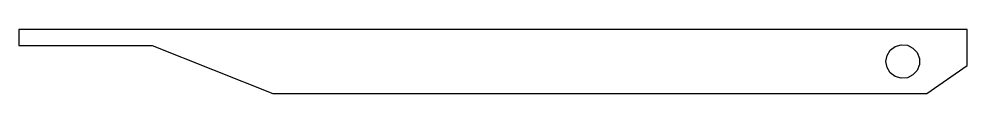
# Model space of a CAD drawing. Extents: x 3 to 62, y 21 to 25.
import ezdxf

# ---------------------------------------------------------------- set-up
doc = ezdxf.new("R2010")
doc.units = 0
doc.layers.get('0').update_dxf_attribs({"linetype": 'CONTINUOUS'})

msp = doc.modelspace()

# ---------------------------------------------------------------- linework, layer by layer
for points in [[(62, 22.7489), (62, 25), (3.00124, 25), (3.00124, 24), (11.3, 24), (18.8, 21), (59.5023, 21)], [(57.532, 22.0601), (57.224, 22.2926), (57.0209, 22.6207), (56.95, 23), (57.0209, 23.3793), (57.224, 23.7074), (57.532, 23.9399), (57.9031, 24.0455), (58.2873, 24.0099), (58.6328, 23.8379), (58.8927, 23.5528), (59.0321, 23.1929), (59.0321, 22.8071), (58.8927, 22.4472), (58.6328, 22.1621), (58.2873, 21.9901), (57.9031, 21.9545)]]:
    msp.add_lwpolyline(points, close=True)

doc.saveas('drawing.dxf')
